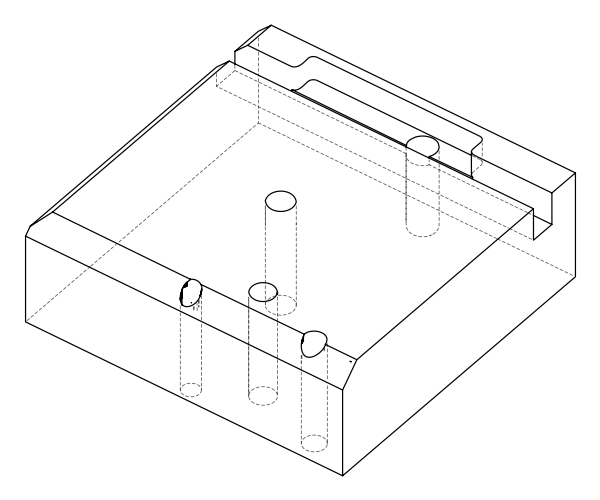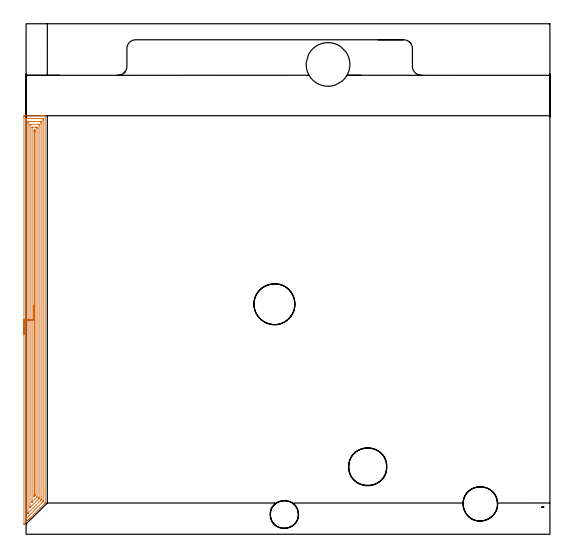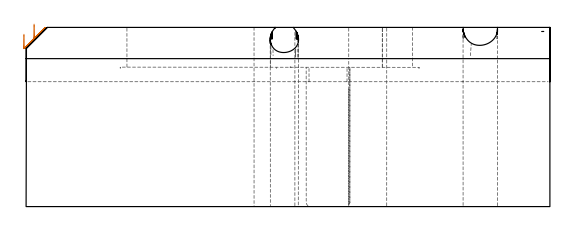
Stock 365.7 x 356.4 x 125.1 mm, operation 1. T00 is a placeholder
(PLAN: 25 operations, 19 tool changes, 104.3 min)
(1 AREA_MILL | FG_CHAMFER_SURFACE | UGT0205_001 | 13.55 min | 32578 mm3)
(2 AREA_MILL_1 | FG_CHAMFER_SURFACE_1 | UGT0205_001 | 22.74 min | 85023 mm3)
(3 AREA_MILL_2 | FG_CHAMFER_SURFACE_2 | UGT0205_001 | 1.94 min | 4730 mm3)
(4 MILL_OPEN_POCKET | POCKET_OPEN | NXT0201_011 | Follow Part, ap 3, ae 75% | 49.76 min | 474848 mm3)
(5 MILL_RECTANGULAR_SLOT | SLOT_RECTANGULAR | NXT0201_012 | Follow Part, ap 4, ae 75% | 5.48 min | 106040 mm3)
(6 MILL_THROUGH_HOLE_FROM_SOLID_MATERIAL | STEP1HOLE_4 | NXT0201_007 | Circular | 4.36 min | 66521 mm3)
(7 SPOT_DRILL | STEP1HOLE | NXT0321_9005460120000 | 0.05 min | 0 mm3)
(8 SPOT_DRILL_1 | STEP1HOLE_1 | NXT0321_9005460120000 | 0.05 min | 0 mm3)
(9 SPOT_DRILL_2 | STEP1HOLE_2 | NXT0321_9005460120000 | 0.05 min | 0 mm3)
(10 SPOT_DRILL_3 | STEP1HOLE_3 | NXT0321_9005460120000 | 0.05 min | 0 mm3)
(11 DRILL_BLIND_HOLE_INTO_CENTER | STEP1HOLE | UGT0301_185 | 0.05 min | 0 mm3)
(12 GUN_DRILL_THROUGH_HOLE | STEP1HOLE | UGT0307_002 | 0.58 min | 2530 mm3)
(13 SPADE_DRILL_TO_ENLARGE_THROUGH_HOLE | STEP1HOLE | UGT0306_006 | 0.53 min | 15616 mm3)
(14 DRILL_TO_ENLARGE_THROUGH_HOLE | STEP1HOLE | UGT0301_392 | 0.55 min | 43660 mm3)
(15 DRILL_BLIND_HOLE_INTO_CENTER_1 | STEP1HOLE_1 | UGT0301_185 | 0.05 min | 0 mm3)
(16 GUN_DRILL_THROUGH_HOLE_1 | STEP1HOLE_1 | UGT0307_002 | 0.57 min | 2720 mm3)
(17 SPADE_DRILL_TO_ENLARGE_THROUGH_HOLE_1 | STEP1HOLE_1 | UGT0306_006 | 0.53 min | 15616 mm3)
(18 DRILL_TO_ENLARGE_THROUGH_HOLE_1 | STEP1HOLE_1 | UGT0301_057 | 0.54 min | 25622 mm3)
(19 DRILL_BLIND_HOLE_INTO_CENTER_2 | STEP1HOLE_2 | UGT0301_185 | 0.05 min | 0 mm3)
(20 GUN_DRILL_THROUGH_HOLE_2 | STEP1HOLE_2 | UGT0307_002 | 0.58 min | 2725 mm3)
(21 SPADE_DRILL_TO_ENLARGE_THROUGH_HOLE_2 | STEP1HOLE_2 | UGT0306_006 | 0.53 min | 15565 mm3)
(22 DRILL_TO_ENLARGE_THROUGH_HOLE_2 | STEP1HOLE_2 | UGT0301_388 | 0.55 min | 35293 mm3)
(23 DRILL_BLIND_HOLE_INTO_CENTER_3 | STEP1HOLE_3 | UGT0301_185 | 0.05 min | 0 mm3)
(24 GUN_DRILL_THROUGH_HOLE_3 | STEP1HOLE_3 | UGT0307_002 | 0.61 min | 2734 mm3)
(25 SPADE_DRILL_TO_ENLARGE_THROUGH_HOLE_3 | STEP1HOLE_3 | UGT0306_010 | 0.53 min | 26276 mm3)
(TOOL UGT0205_001 | Chamfer Mill 20 x 3 x 45 deg. | D20 FL50 Z2)
(TOOL NXT0201_011 | ENDMILL 12mm [2P460-1200-NA 1630] | D12 FL38 Z6)
(TOOL NXT0201_012 | ENDMILL 16mm [2P460-1600-NA 1630] | D16 FL38 Z6)
(TOOL NXT0201_007 | ENDMILL 25mm [R216.25-25050GCK54P 1620] | D25 R3 FL54 Z5)
(TOOL NXT0321_9005460120000 | NC Spot Drill, 142deg, 12mm, Carbide, Uncoated | D12 PA142 FL30 Z2)
(TOOL UGT0301_185 | Twist Drill 6.3 mm | D6.3 PA118 FL61 Z2)
(TOOL UGT0307_002 | Gun Drill 6 mm | D6 PA130 FL24 Z1)
(TOOL UGT0306_006 | Spade Drill 15.5mm | D15.5 PA132 FL10 Z2)
(TOOL UGT0301_392 | Twist Drill 28.5 mm | D28.5 PA118 FL165 Z2)
(TOOL UGT0301_057 | Twist Drill 24 mm | D24 PA118 FL160 Z2)
(TOOL UGT0301_388 | Twist Drill 26.5 mm | D26.5 PA118 FL165 Z2)
(TOOL UGT0306_010 | Spade Drill 19.5mm | D19.5 PA132 FL10 Z2)
(OP 1 AREA_MILL)
G17 G21 G94 G90
T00 M6
G54
G17 G0 G90 X-1.5 Y139.6 S1061 M3
G43 Z135.1 H0
Z120.3
G94 G1 Y139.638 Z119.428 F250.
Y139.752 Z118.563
Y139.941 Z117.712
Y140.203 Z116.88
Y140.537 Z116.074
Y140.94 Z115.3
Y141.408 Z114.564
Y141.94 Z113.872
Y142.529 Z113.229
Y143.172 Z112.639
Y143.864 Z112.108
Y144.6 Z111.64
Y145.374 Z111.237
Y146.18 Z110.903
Y147.012 Z110.641
Y147.864 Z110.452
Y148.728 Z110.338
Y149.6 Z110.3
Y291.587
X-1.497 Y291.977 Z110.302
X-1.492 Y292.19 Z110.305
X-1.114 Y292.195 Z110.683
X-0.512 Y292.2 Z111.285
X10.284 Z122.078
X10.833 Z122.63
X11.161 Z122.957
X11.71 Z123.506
X12.037 Z123.832
X12.692 Z124.491
X13.012 Z124.811
X13.158 Y292.198 Z124.95
X13.298 Y292.19 Z125.089
X13.3 Y292.033 Z125.1
Y21.901
X13.296 Y21.805 Z125.089
X13.235 Y21.733 Z125.032
X9.845 Y18.345 Z121.645
X3.27 Y11.768 Z115.066
X3.133 Y11.632 Z114.93
X2.971 Y11.47 Z114.769
X2.831 Y11.329 Z114.627
X2.686 Y11.185 Z114.484
X2.541 Y11.039 Z114.338
X2.393 Y10.891 Z114.188
X2.24 Y10.739 Z114.037
X2.11 Y10.609 Z113.908
X1.955 Y10.452 Z113.749
X1.793 Y10.292 Z113.591
X1.68 Y10.179 Z113.477
X1.516 Y10.014 Z113.311
X1.347 Y9.846 Z113.145
X1.249 Y9.748 Z113.047
X0.347 Y8.846 Z112.145
X-0.44 Y8.06 Z111.359
X-1.333 Y7.167 Z110.467
X-1.493 Y7.019 Z110.306
X-1.5 Y7.167 Z110.3
Y149.6
X-0.086 Z111.714
Y289.646
X-0.08 Y290.185 Z111.72
X-0.056 Y290.19 Z111.744
X0.012 Y290.195 Z111.812
X0.117 Y290.199 Z111.917
X8.53 Y290.2 Z120.33
X11.161 Z122.961
X11.646 Z123.446
X11.82 Y290.197 Z123.62
X11.85 Y290.195 Z123.65
X11.877 Y290.191 Z123.677
X11.879 Y290.152 Z123.679
X11.884 Y289.957 Z123.684
X11.885 Y289.801 Z123.685
X11.886 Y289.062 Z123.686
X11.885 Y23.687 Z123.685
X11.883 Y22.952 Z123.683
X11.88 Y22.872 Z123.68
X11.877 Y22.839 Z123.677
X11.839 Y22.794 Z123.639
X11.499 Y22.45 Z123.299
X11.161 Y22.11 Z122.961
X0.235 Y11.185 Z112.035
X0.072 Y11.024 Z111.872
X-0.006 Y10.95 Z111.794
X-0.07 Y10.891 Z111.73
X-0.079 Y11.024 Z111.721
X-0.082 Y11.185 Z111.718
X-0.085 Y11.645 Z111.715
X-0.086 Y11.924 Z111.714
Y149.6
X1.328 Z113.128
X1.329 Y287.122 Z113.129
Y287.312
X1.335 Y288.015 Z113.135
X1.341 Y288.193 Z113.141
X2.393 Y288.2 Z114.193
X10.103 Y288.199 Z121.903
X10.284 Y288.195 Z122.084
X10.459 Y288.19 Z122.259
X10.465 Y288.015 Z122.265
X10.468 Y287.827 Z122.268
X10.471 Y287.122 Z122.271
Y286.931
Y24.58
X10.47 Y24.391 Z122.27
X10.464 Y24.038 Z122.264
X10.458 Y23.869 Z122.258
X10.288 Y23.687 Z122.088
X1.438 Y14.837 Z113.238
X1.356 Y14.757 Z113.156
X1.344 Y14.751 Z113.144
X1.335 Y14.748 Z113.135
X1.332 Y14.757 Z113.132
X1.33 Y14.776 Z113.13
X1.329 Y14.948 Z113.129
X1.328 Y149.6 Z113.128
X2.743 Z114.543
Y285.336
X2.744 Y285.871 Z114.544
X2.746 Y286.052 Z114.546
X2.749 Y286.185 Z114.549
X2.846 Y286.19 Z114.646
X3.27 Y286.199 Z115.07
X3.298 Y286.2 Z115.098
X8.559 Z120.359
X8.952 Y286.192 Z120.752
X9.044 Y286.19 Z120.844
X9.05 Y286.13 Z120.85
X9.053 Y286.064 Z120.853
X9.057 Y285.693 Z120.857
Y25.83
X9.055 Y25.473 Z120.855
X9.051 Y24.943 Z120.851
X9.044 Y24.904 Z120.844
X9.021 Y24.878 Z120.821
X8.958 Y24.811 Z120.758
X8.731 Y24.58 Z120.531
X8.63 Y24.479 Z120.43
X2.878 Y18.728 Z114.678
X2.815 Y18.667 Z114.615
X2.776 Y18.632 Z114.576
X2.754 Y18.613 Z114.554
X2.75 Y18.638 Z114.55
X2.746 Y18.721 Z114.546
X2.744 Y18.865 Z114.544
X2.743 Y19.222 Z114.543
Y19.759
Y149.6
X4.157 Z115.957
Y284.101
X4.158 Y284.157 Z115.958
X4.161 Y284.183 Z115.961
X4.163 Y284.189 Z115.963
X4.173 Y284.191 Z115.973
X4.387 Y284.198 Z116.187
X6.777 Y284.2 Z118.577
X7.016 Y284.199 Z118.816
X7.513 Y284.193 Z119.313
X7.628 Y284.19 Z119.428
X7.636 Y283.992 Z119.436
X7.643 Y283.561 Z119.443
Y283.55
Y26.366
X7.625 Y25.936 Z119.425
X7.414 Y25.717 Z119.214
X7.174 Y25.473 Z118.974
X4.216 Y22.516 Z116.016
X4.179 Y22.481 Z115.979
X4.164 Y22.47 Z115.964
X4.163 Z115.963
X4.161 Y22.487 Z115.961
X4.158 Y22.586 Z115.958
X4.157 Y22.784 Z115.957
Y149.6
X5.571 Z117.371
X5.572 Y281.205 Z117.372
X5.575 Y281.764 Z117.375
X5.578 Y282.092 Z117.378
X5.585 Y282.19 Z117.385
X5.686 Y282.193 Z117.486
X5.9 Y282.197 Z117.7
X6.043 Y282.196 Z117.843
X6.156 Y282.19 Z117.956
X6.222 Y282.185 Z118.022
X6.224 Y282.099 Z118.024
X6.227 Y281.764 Z118.027
X6.228 Y281.429 Z118.028
X6.229 Y280.871 Z118.029
Y27.817
X6.227 Y27.259 Z118.027
X6.225 Y27.092 Z118.025
X6.222 Y27.009 Z118.022
X6.217 Y26.976 Z118.017
X6.198 Y26.955 Z117.998
X5.9 Y26.649 Z117.7
X5.76 Y26.508 Z117.56
X5.617 Y26.366 Z117.417
X5.599 Y26.353 Z117.399
X5.588 Y26.345 Z117.388
X5.578 Y26.366 Z117.378
X5.577 Y26.404 Z117.377
X5.573 Y26.699 Z117.373
X5.571 Y27.259 Z117.371
Y27.594
Y149.6
Y150.472 Z117.409
Y151.336 Z117.523
Y152.188 Z117.712
Y153.02 Z117.974
Y153.826 Z118.308
Y154.6 Z118.711
Y155.336 Z119.179
Y156.028 Z119.711
Y156.671 Z120.3
Y157.26 Z120.943
Y157.792 Z121.635
Y158.26 Z122.371
Y158.663 Z123.145
Y158.997 Z123.951
Y159.259 Z124.783
Y159.448 Z125.635
Y159.562 Z126.499
Y159.6 Z127.371
G0 Z135.1
M5
M2
